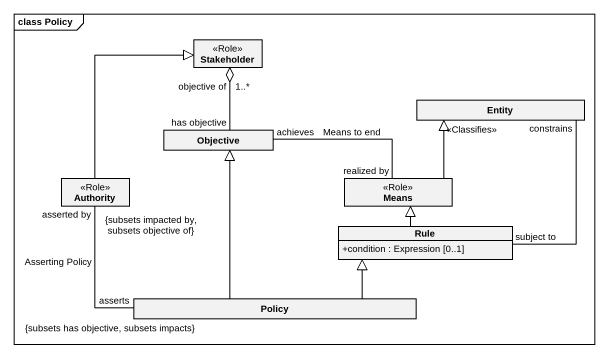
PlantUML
@startuml
mainframe class Policy
hide circle
hide empty members
skinparam classAttributeIconSize 0
class Stakeholder <<Role>>
class "Entity" as Entity_
class Objective
class Authority <<Role>>
class Means <<Role>>
class Rule {
  +condition : Expression [0..1]
}
class Policy
Stakeholder "objective of\n1..*" o-- "has objective" Objective
Authority -up-|> Stakeholder
Authority "asserted by\n{subsets impacted by, subsets objective of}" -- "asserts\n{subsets has objective, subsets impacts}" Policy : Asserting Policy
Means -up-|> Entity_ : <<Classifies>>
Means "realized by" -left- "achieves" Objective : Means to end
Rule "subject to" -up- "constrains" Entity_
Rule -up-|> Means
Policy -up-|> Objective
Policy -right-|> Rule
@enduml
